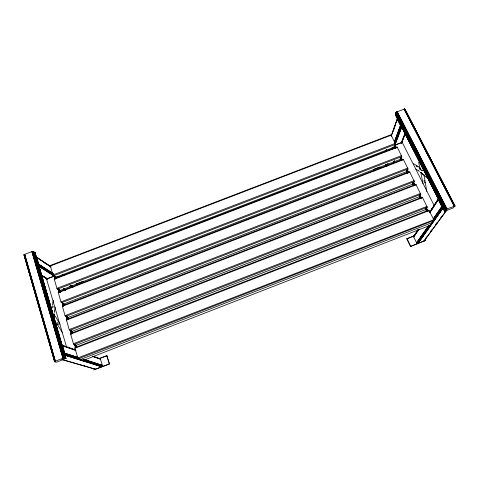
<?xml version="1.0" encoding="UTF-8"?>
<svg xmlns="http://www.w3.org/2000/svg" width="479" height="479" viewBox="0 0 479 479"><rect width="100%" height="100%" fill="white"/><g stroke="black" fill="none" stroke-linecap="round" stroke-linejoin="round"><path stroke-width="0.72" d="M414.323 235.71L413.742 236.979L416.556 242.769L417.251 243.368L418.053 243.35L443.165 207.958M395.923 114.75C394.187 114.912 396.175 111.823 397.259 111.787L404.204 109.128L405.024 109.344M99.207 358.514L100.428 359.088L102.368 365.339L102.261 366.261L101.638 366.806L64.647 355.173M54.145 315.439L54.265 313.931L54.037 316.99L54.295 314.404M65.982 358.352L63.593 358.029L55.42 361.166C53.049 361.932 56.947 362.561 57.702 361.795L65.982 358.352L35.015 252.499L33.446 251.427L32.249 251.481L24.627 254.373L24.058 255.133M64.42 354.64L64.833 353.191L62.641 345.73L61.605 345M52.48 312.332L52.576 310.398L52.528 311.266M38.565 265.348L38.793 264.216L36.829 257.498L36.176 256.798M54.402 312.476L54.564 311.063M54.624 310.997L55.229 307.039M395.66 144.281L390.978 134.749L50.229 265.516L53.001 275.233L55.72 277.323L394.618 147.017L395.66 144.281L53.391 275.838M424.616 240.207L423.975 241.039L446.739 209.976M52.912 307.518L53.115 306.147M52.001 307.865L52.205 306.494M401.821 156.549L397.079 146.897L54.175 278.76L56.989 288.615L59.683 290.573L400.713 159.184L401.821 156.549L57.378 289.208M408.06 168.979L403.264 159.208L58.181 292.178L61.031 302.183L63.701 303.997L406.881 171.506L408.06 168.979L61.42 302.764M52.379 305.231L52.882 302.722M414.383 181.571L409.521 171.68L62.234 305.782L65.132 315.924L67.773 317.607L413.137 183.996L414.383 181.571L65.515 316.505M420.79 194.336L415.868 184.319L66.347 319.565L69.287 329.857L71.898 331.396L419.472 196.647L420.79 194.336L69.671 330.426M52.941 302.662L53.223 301.483M427.286 207.275L422.298 197.126L70.515 333.54L73.497 343.982L73.88 344.545L76.083 345.377L425.891 209.467L427.286 207.275L73.88 344.545M53.163 301.542L53.462 300.411M385.499 151.873L386.487 149.364M391.223 135.976L397.432 118.277M385.757 151.58L386.583 149.676M391.241 136.09L397.36 118.798M393.247 131.156L395.468 124.881M396.211 122.792L397.45 119.307M385.248 166.351L386.02 164.279M391.684 149.059L392.199 147.676M394.516 141.455L400.438 125.546L397.313 119.409L397.301 118.481M385.302 166.447L386.14 164.465M391.744 149.161L392.325 147.873M394.391 142.347L400.438 125.546M385.439 166.626L386.296 164.626M391.888 149.346L392.75 147.352M394.468 142.437L400.576 125.755M385.912 165.968L386.439 164.566M392.211 149.143L392.996 147.041M394.57 142.838L400.761 125.935M386.008 166.027L386.643 164.674M392.313 149.208L393.283 147.107M394.941 142.197L400.863 126.013M386.224 166.117L387.014 164.016M392.804 148.604L393.331 147.203M394.912 142.993L401.228 126.181L401.624 126.246M386.296 166.261L387.188 164.207M392.786 148.999L393.307 147.616M394.864 143.472L401.492 126.234M386.529 166.285L387.427 164.213M395.115 143.502L401.761 126.24M386.757 166.267L387.541 164.195M395.373 143.484L401.636 126.911M386.87 166.243L388.026 163.447M395.349 144.107L401.887 126.845M455.032 206.03L446.955 208.886C445.979 208.85 443.207 211.892 445.44 210.964L453.188 207.904L455.032 206.03L404.935 109.068M393.103 163.357L393.93 161.339M395.552 145.005L401.282 142.802L405.126 133.156M393.121 163.878L394.277 160.854M401.336 143.275L405.24 133.102M393.205 163.806L394.307 161.07M401.426 143.197L405.264 133.575M393.457 163.345L394.433 160.89M401.671 142.808L405.348 133.485M380.087 167.177L380.092 167.979M94.429 369.537L93.525 369.974M47.217 279.023L47.595 278.76M425.879 240.296L410.497 246.475L406.803 238.829L414.437 235.668M413.766 236.225L418.275 229.399M429.747 212.017L438.572 198.665M413.682 236.542L418.233 229.507M429.633 212.257L438.668 198.575M413.688 236.764L418.191 229.95M430.07 211.993L438.489 198.761M413.706 236.871L418.622 229.447M430.094 212.119L438.261 199.611M413.742 236.979L419.113 229.046M429.723 212.856L438.291 199.743M34.769 252.942L35.033 252.547M410.497 246.475L424.957 240.572M416.556 242.769L428.531 225.639M433.238 218.903L441.788 206.671L438.387 199.988M416.61 242.871L429.094 225.238M433.297 219.017L441.788 206.671M416.754 243.051L429.178 225.334M433.459 219.22L441.937 206.898M416.838 243.134L429.376 225.501M433.13 219.921L442.243 207.179L442.764 207.407L432.435 222.046M417.029 243.266L429.483 225.567M433.776 219.466L442.368 207.257M417.137 243.32L430.154 225.064M432.303 222.011L442.626 207.371M417.365 243.398L431.573 223.268M417.478 243.422L442.907 207.431M417.598 243.428L443.189 207.437M417.832 243.416L443.326 207.425M417.945 243.386L443.464 207.389M430.268 231.956L431.585 230.148M435.537 224.741L436.86 222.933M425.466 238.674L426.789 236.871M430.304 232.064L432.058 229.663M435.579 224.855L437.333 222.448M440.848 217.646L442.608 215.239M424.077 240.997L447.075 209.778M65.928 358.46L34.985 252.457M24.07 254.726L54.684 361.531M420.951 172.685L423.023 174.356L420.598 172.38L422.747 174.117L420.927 172.727L422.957 183.792M422.921 170.308L421.957 170.662L419.544 168.686L420.772 169.638L420.209 169.273L418.646 162.309M395.013 144.993L396.241 147.718M77.664 358.023L433.812 219.717L433.866 220.382L78.149 358.855L74.736 347.7L428.819 210.107L433.699 219.448M80.322 359.543L432.399 222.46M99.321 358.466L106.949 355.681L109.523 363.908L94.411 369.614L109.523 363.908M99.578 358.555L106.949 355.681M406.803 238.829L414.275 235.919M69.186 329.582L420.61 193.396M70.551 334.144L422.712 197.576M73.395 343.706L427.112 206.335M74.778 348.335L429.238 210.574M76.67 283.796L82.777 281.442M374.201 169.171L379.721 167.045M58.199 292.729L403.647 159.609M60.935 301.908L407.874 168.027M62.258 306.35L409.916 172.099M65.036 315.655L414.197 180.625M66.377 320.152L416.275 184.75M50.241 266.031L391.349 135.12M52.906 274.97L395.462 143.317M53.989 276.084L47.373 278.628A1.263 0.401 -15.7 0 0 46.685 279.335M395.648 144.748L401.384 142.544A1.239 0.389 -27.4 0 1 402.276 142.64M48.259 278.509L54.205 276.221M54.193 279.293L397.456 147.287M56.893 288.346L401.63 155.591M401.282 142.802L401.653 142.736M94.129 368.549L94.722 369.201L95.513 369.201L62.222 359.489M421.933 170.662L420.215 169.291M61.683 359.561L95.399 369.237M82.723 365.202L84.861 365.83M64.779 355.113L101.853 366.698M64.521 354.532L102.123 366.459M65.018 354.957L102.039 366.549M64.611 354.418L102.261 366.261M64.851 353.885L78.305 358.202M83.975 360.016L102.386 365.92M64.755 354.161L80.346 359.142M83.178 360.046L102.356 366.04M64.881 353.46L77.628 357.574M83.999 359.627L102.41 365.567M64.875 353.747L77.634 357.705M83.993 359.891L102.416 365.687M64.833 353.191L77.58 357.316M83.951 359.376L102.368 365.339M64.863 353.322L77.61 357.442M83.987 359.501L102.392 365.447M61.761 345.341L75.113 349.957M92.734 356.37L100.315 358.891M62.689 345.856L75.981 350.55M92.77 356.478L100.47 359.196M61.737 345.018L75.784 350.005M92.543 356.071L100.249 358.801M76.868 284.005L77.424 284.604L76.197 283.778M413.473 163.608L416.922 165.764M41.362 275.503L47.068 278.964M63.456 288.927L65.18 289.963M41.463 275.144L47.912 278.952M63.599 288.615L65.605 289.735M41.212 275.185L47.666 279.023M63.252 288.657L65.677 290.184M41.475 275.539L47.181 279M63.665 289.011L65.563 290.166M38.278 265.641L53.229 275.197M69.958 286.017L71.922 287.143M38.542 266.24L54.139 276.179M69.742 286.125L71.724 287.268M38.643 265.234L52.953 274.413M70.371 285.586L72.862 287.184M38.482 265.456L53.42 275.018M70.85 286.179L72.796 287.28M38.386 265.552L53.331 275.114M70.766 286.268L72.012 287.065M38.829 264.731L53.121 273.934M57.474 276.736L58.713 277.539M71.149 285.544L73.012 286.741M38.799 264.857L53.097 274.06M57.45 276.856L58.695 277.658M71.126 285.658L72.988 286.855M38.709 265.115L53.061 274.18M56.803 276.724L58.66 277.778M71.048 285.879L72.335 286.568M38.793 264.216L52.468 273.048M57.438 276.263L58.683 277.066M72.353 285.897L73.598 286.699M38.823 264.342L53.133 273.689M57.468 276.377L58.725 277.293M71.76 285.604L73.622 286.807M38.841 264.6L53.133 273.808M57.486 276.617L58.725 277.419M71.778 285.825L73.018 286.628M36.422 257.133L50.936 266.833M62.623 274.641L63.857 275.461M76.161 283.682L77.388 284.502M36.159 257.151L50.978 266.947M62.665 274.748L63.893 275.569M44.685 262.953L46.541 264.192M35.931 256.732L50.822 266.629M62.27 274.216L64.21 275.515M415.862 168.979L418.161 170.584M416.844 165.758L418.023 166.572M415.97 166.093L417.149 166.908M83.723 281.371L83.46 281.185L83.891 282.574M418.101 166.578L420.514 168.345M418.239 170.59L419.412 171.464M422.951 174.344L426.699 177.661M430.088 225.004L430.459 225.208L83.19 360.453L83.28 360.064M62.402 332.671L57.612 324.864M60.025 324.277L55.235 316.062M56.486 322.828L57.696 324.87M57.402 322.475L58.606 324.517M404.809 109.032L455.002 206.078M404.725 109.026L454.775 205.904M404.635 109.032L454.685 205.922M404.539 109.044L454.589 205.946M404.432 109.068L454.481 205.976M404.318 109.092L454.361 206.012M404.204 109.128L454.242 206.054M404.078 109.176L454.116 206.102M397.259 111.787L446.955 208.886M397.133 111.835L446.823 208.94M397.013 111.888L446.691 208.994M396.887 111.954L446.56 209.06M396.762 112.02L446.422 209.119M396.642 112.092L446.296 209.185M396.528 112.164L446.171 209.251M396.42 112.242L446.045 209.323M396.319 112.32L445.931 209.389M396.223 112.403L445.823 209.461M396.139 112.481L445.727 209.527M396.061 112.559L445.638 209.586M395.995 112.637L445.56 209.652M395.947 112.709L445.494 209.706M395.905 112.781L445.398 209.814M399.546 122.079L400.222 123.408M401.917 126.731L402.599 128.061M412.425 147.328L414.119 150.651M415.82 153.975L416.496 155.304M423.951 169.919L424.634 171.248M426.328 174.572L427.005 175.901M436.836 195.169L438.53 198.492M395.72 114.78L396.396 116.11M399.444 122.091L404.533 132.06M405.21 133.39L406.905 136.713M410.97 144.688L415.042 152.663M415.718 153.993L418.43 159.303M420.125 162.626L420.801 163.956M423.855 169.937L428.939 179.906M430.633 183.229L431.31 184.559M436.399 194.528L440.464 202.503M441.141 203.832L442.836 207.156M395.546 114.78L444.704 211.167M395.313 114.481L444.638 211.167M395.301 114.595L444.542 211.155M402.288 142.502L433.992 205.162M401.264 157.747L402.27 159.752M407.3 169.782L408.641 172.458M413.67 182.487L415.012 185.157M419.706 194.522L421.382 197.863M426.412 207.892L428.088 211.239M394.78 145.095L396.121 147.772M401.151 157.801L402.156 159.806M407.521 170.5L408.527 172.506M413.551 182.535L414.892 185.211M419.921 195.24L421.263 197.917M426.292 207.946L427.969 211.287M395.001 145.82L396.007 147.825M401.031 157.854L402.037 159.86M407.401 170.56L408.407 172.566M413.431 182.595L414.772 185.265M419.802 195.3L421.143 197.971M426.172 208L427.507 210.676M394.888 145.879L395.888 147.885M400.917 157.914L401.923 159.92M407.282 170.62L408.288 172.626M413.317 182.655L414.658 185.325M419.682 195.354L421.023 198.031M426.047 208.06L427.388 210.736M394.774 145.945L395.78 147.951M400.803 157.98L401.809 159.986M406.833 170.015L408.174 172.685M413.197 182.715L414.539 185.391M419.568 195.42L420.903 198.09M425.933 208.12L427.274 210.796M394.666 146.011L395.672 148.017M400.695 158.046L401.701 160.052M407.06 170.746L408.066 172.751M413.09 182.78L414.431 185.451M419.454 195.48L420.796 198.156M426.154 208.85L427.154 210.856M394.564 146.077L395.57 148.083M400.594 158.112L401.594 160.118M406.952 170.811L407.958 172.817M412.982 182.846L413.988 184.846M419.347 195.546L420.682 198.216M426.041 208.916L427.046 210.922M394.468 146.149L395.139 147.484M400.827 158.848L401.498 160.184M406.857 170.877L407.863 172.883M413.215 183.577L414.221 185.583M419.245 195.606L420.586 198.282M425.939 208.976L426.945 210.982M394.379 146.215L395.049 147.556M400.737 158.914L401.408 160.249M406.767 170.943L407.767 172.949M413.126 183.643L414.131 185.648M419.484 196.342L420.49 198.348M425.843 209.036L426.849 211.041M394.301 146.287L394.971 147.622M400.66 158.98L401.33 160.321M406.683 171.009L407.354 172.344M413.042 183.708L414.048 185.708M419.4 196.402L420.071 197.737M425.759 209.101L426.759 211.101M400.588 159.046L401.258 160.381M406.611 171.075L407.276 172.41M412.964 183.768L413.97 185.774M419.323 196.462L420.328 198.468M425.681 209.161L426.681 211.161M394.121 146.484L394.792 147.819M400.139 158.507L401.145 160.507M406.545 171.135L407.497 173.2M412.904 183.828L413.85 185.888M419.257 196.522L420.203 198.581M425.609 209.215L426.555 211.269M374.141 170.734L373.512 169.434L374.027 171.057M406.958 238.584L410.665 246.236M106.703 355.586L109.278 363.83M94.297 368.309L94.716 369.686M55.582 276.575L56.3 278.73M59.641 290.142L60.144 291.579M63.701 303.704L64.204 305.141M67.761 317.272L68.473 319.421M72.03 331.546L72.533 332.983M76.089 345.114L76.808 347.257M55.498 276.563L56.139 278.706M59.773 290.843L60.198 292.274M63.617 303.698L64.042 305.129M67.677 317.266L68.317 319.409M71.946 331.546L72.377 332.977M76.005 345.114L76.646 347.257M55.402 276.557L56.043 278.7M59.462 290.13L60.103 292.274M63.521 303.698L63.947 305.129M67.581 317.266L68.222 319.409M71.856 331.552L72.281 332.983M75.916 345.125L76.556 347.263M55.301 276.557L55.941 278.7M59.36 290.13L60.001 292.274M63.42 303.704L63.845 305.135M67.479 317.278L68.12 319.421M71.748 331.564L72.179 332.989M75.808 345.137L76.454 347.281M55.187 276.563L55.827 278.706M59.037 289.424L59.887 292.286M63.306 303.716L63.737 305.141M67.156 316.577L68.006 319.433M71.425 330.863L72.066 333.007M75.7 345.155L76.341 347.293M55.073 276.575L55.714 278.718M58.917 289.442L59.773 292.298M63.192 303.728L63.617 305.159M67.036 316.595L67.892 319.451M71.311 330.881L71.952 333.025M75.58 345.173L76.221 347.317M54.738 275.88L55.594 278.736M58.797 289.46L59.438 291.603M62.857 303.039L63.497 305.183M66.916 316.613L67.767 319.475M71.185 330.911L71.826 333.055M75.245 344.485L76.101 347.347M54.612 275.904L55.468 278.76M58.672 289.484L59.312 291.627M62.731 303.063L63.372 305.207M66.791 316.643L67.641 319.499M71.06 330.935L71.7 333.085M75.119 344.521L75.975 347.377M54.486 275.928L55.342 278.79M58.546 289.514L59.186 291.657M62.605 303.093L63.456 305.955M66.659 316.673L67.515 319.535M70.934 330.971L71.575 333.115M74.993 344.551L75.844 347.413M54.361 275.964L55.211 278.82M58.414 289.544L59.055 291.687M62.474 303.129L63.33 305.985M66.533 316.709L67.383 319.571M70.802 331.007L71.658 333.869M74.862 344.593L75.712 347.455M54.235 276L55.085 278.856M58.073 288.867L59.145 292.441M62.348 303.165L63.198 306.027M66.192 316.038L67.258 319.613M70.461 330.336L71.527 333.911M74.73 344.635L75.586 347.497M54.109 276.042L54.75 278.185M57.953 288.909L59.019 292.483M62.222 303.207L63.072 306.069M66.06 316.08L67.132 319.655M70.335 330.378L71.401 333.953M74.604 344.676L75.454 347.538M46.601 279.233L66.611 347.203M34.967 252.762L65.827 358.549L61.575 344.317M35.266 254.313L38.188 264.312M38.607 265.743L49.253 302.171M50.091 305.027L57.402 330.031M57.815 331.456L60.743 341.455M35.189 254.373L35.811 256.516M36.23 257.942L37.272 261.516M38.53 265.803L39.152 267.941M39.571 269.372L40.613 272.946M42.912 280.802L43.954 284.37M44.373 285.801L45.415 289.37M46.253 292.226L47.295 295.8M47.714 297.225L48.756 300.8M51.055 308.656L52.097 312.224M54.39 320.086L55.438 323.654M55.857 325.085L56.899 328.654M57.731 331.51L58.36 333.653M59.192 336.509L60.24 340.084M62.533 347.94L63.581 351.508M36.141 258.001L36.769 260.145M39.482 269.432L40.104 271.575M47.619 297.285L48.247 299.429M33.518 251.457L64.641 357.903M33.446 251.427L64.515 357.885M33.267 251.385L64.431 357.885M33.159 251.379L64.234 357.897M33.045 251.373L64.12 357.915M32.925 251.373L64 357.933M32.8 251.385L63.869 357.963M32.662 251.397L63.731 357.993M32.53 251.421L63.593 358.029M32.392 251.445L63.45 358.07M32.249 251.481L63.306 358.112M32.117 251.517L63.162 358.16M31.979 251.559L63.024 358.208M31.848 251.607L62.887 358.262M24.752 254.325L55.42 361.166M24.627 254.373L55.289 361.214M24.507 254.427L55.163 361.268M24.399 254.487L55.049 361.322M24.303 254.541L54.941 361.376M24.213 254.6L54.845 361.429M24.022 254.786L54.63 361.579M23.98 254.84L54.63 361.801M423.807 174.332L424.921 180.248M424.861 180.296L425.262 182.601M423.981 180.637L424.388 182.942M425.322 182.553L426.693 191.492M58.055 277.527A1.245 0.395 -16 0 1 58.115 277.592"/></g></svg>
